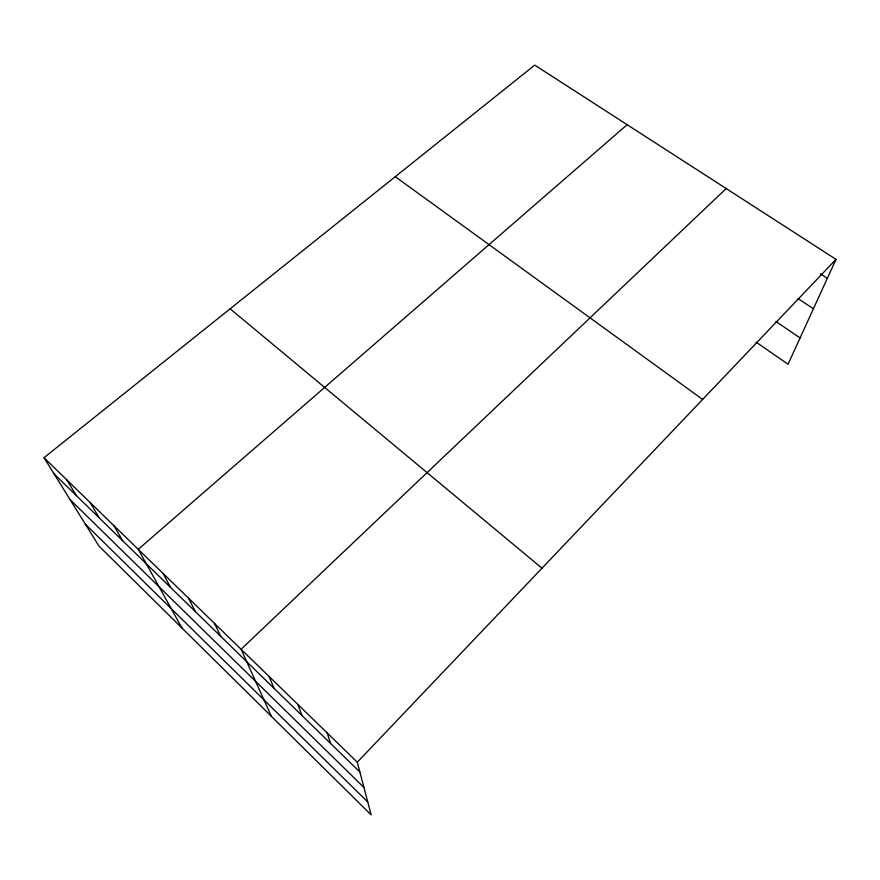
<?xml version="1.0" encoding="UTF-8"?>
<svg xmlns="http://www.w3.org/2000/svg" width="880" height="880" viewBox="0 0 880 880"><rect width="100%" height="100%" fill="white"/><g stroke="black" fill="none" stroke-linecap="round" stroke-linejoin="round"><path stroke-width="1.32" d="M44 457.699L357.291 762.201L371.162 814.891L98.912 545.996L44 457.699L534.732 65.109L836 259.358L788.062 364.232L756.063 342.111M357.291 762.201L836 259.358M726.187 188.562L241.087 649.253L271.403 716.364M627.132 124.685L138.259 549.318L181.94 628.001M820.446 273.823L827.332 278.322M798.006 298.518L813.406 308.781M775.863 321.453L800.096 337.92M395.274 176.682L702.636 399.443M230.131 308.803L541.981 568.194M54.043 473.847L359.865 771.991M70.07 499.62L363.946 787.468M85.272 524.073L367.763 801.999M66.814 479.886L76.395 495.638M90.123 502.535L99.209 517.88M113.927 525.668L122.496 540.584M163.119 573.474L170.577 587.455M188.529 598.169L195.393 611.655M214.511 623.425L220.759 636.383M269.104 676.489L273.999 688.281M297.792 704.374L301.95 715.528M327.184 732.93L330.572 743.424"/></g></svg>
